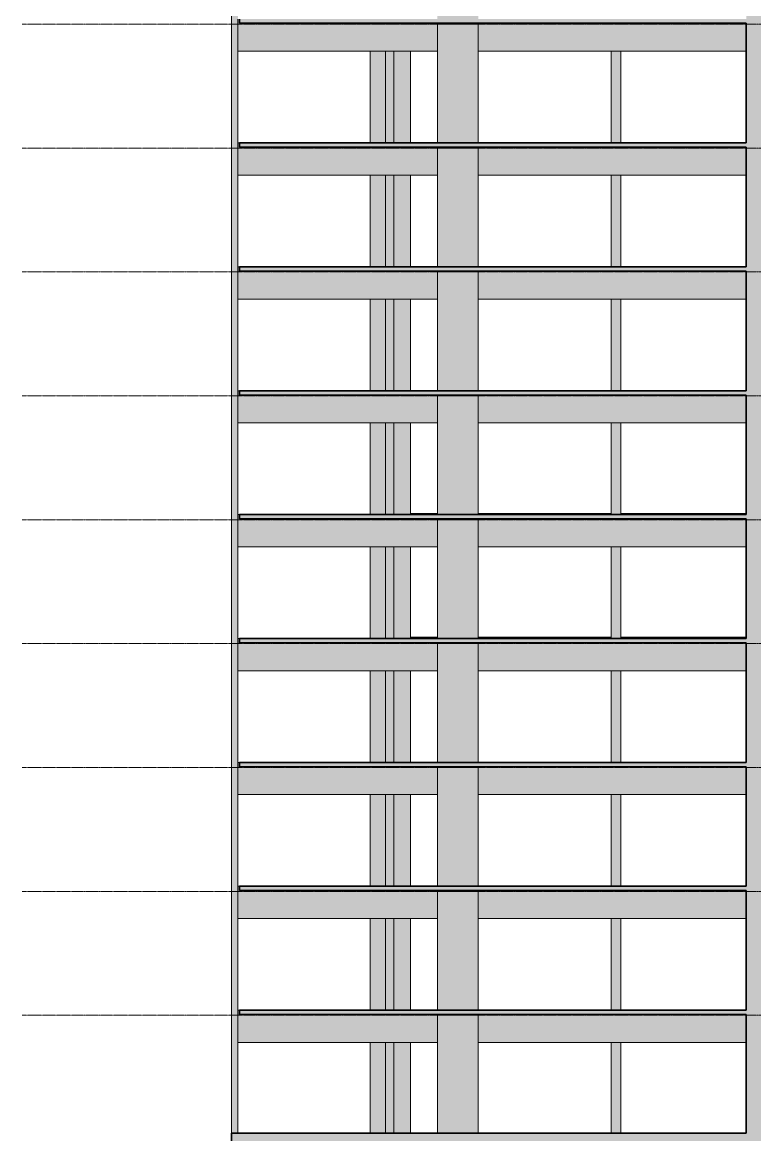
# Model space of a CAD drawing. Header units: centimetres. Extents: x -3523 to 38560, y -3196 to 88043.
# Drawn here: x 5103 to 6806, y 83102 to 85688 of the extents above; entities that cross this region are included whole.
import ezdxf

# ---------------------------------------------------------------- set-up
doc = ezdxf.new("R2010")
doc.units = ezdxf.units.CM
doc.linetypes.add('Centro', pattern=[3.175, 0.635, -0.47625, 1.5875, -0.47625])
for name, color, linetype, lineweight in [('A-FLOR', 7, 'Continuous', 25), ('A-FLOR-LEVL', 7, 'Continuous', 9), ('S-BEAM', 7, 'Continuous', 25), ('S-COLS', 7, 'Continuous', 25)]:
    doc.layers.add(name, color=color, linetype=linetype, lineweight=lineweight)

msp = doc.modelspace()

# ---------------------------------------------------------------- hatches: boundary and pattern name
at = {"layer": 'A-FLOR', "true_color": 0xc0c0c0}
for points in [[(6786.5, 85686), (6786.272, 85696), (5607.505, 85696), (5607.505, 85686), (6786.304, 85686)], [(6126, 85398), (6786.5, 85398), (6786.272, 85408), (5607.505, 85408), (5607.505, 85398), (6102.479, 85398)], [(6126, 85110), (6786.5, 85110), (6786.272, 85120), (5607.505, 85120), (5607.505, 85110), (6102.479, 85110)], [(5668.937, 84822), (6786.5, 84822), (6786.272, 84832), (5607.505, 84832), (5607.505, 84822)], [(5668.937, 84534), (6786.5, 84534), (6786.272, 84544), (5607.505, 84544), (5607.505, 84534)], [(5668.937, 84246), (6786.5, 84246), (6786.272, 84256), (5607.505, 84256), (5607.505, 84246)], [(5668.937, 83958), (6786.5, 83958), (6786.272, 83968), (5607.505, 83968), (5607.505, 83958)], [(5668.937, 83670.001), (6786.5, 83670.001), (6786.272, 83680.001), (5607.505, 83680.001), (5607.505, 83670.001)], [(6126, 83382.001), (6786.5, 83382.001), (6786.272, 83392.001), (5607.505, 83392.001), (5607.505, 83382.001), (6102.479, 83382.001)]]:
    msp.add_hatch(color=9, dxfattribs=at).paths.add_polyline_path(points, flags=0)
at = {"layer": 'S-BEAM', "true_color": 0xc0c0c0}
for points in [[(6068.25, 85621), (6068.25, 85686), (5607.505, 85686), (5607.505, 85696), (5604.005, 85696), (5604.005, 85621), (5999.086, 85621)], [(6309.265, 85621), (6786.272, 85621), (6786.272, 85686), (6163.25, 85686), (6163.25, 85621)], [(5604.005, 85333), (6068.25, 85333), (6068.25, 85398), (5607.505, 85398), (5607.505, 85408), (5604.005, 85408), (5604.005, 85356.876)], [(6786.272, 85333), (6786.272, 85398), (6163.25, 85398), (6163.25, 85333), (6722.837, 85333)], [(6068.25, 85045), (6068.25, 85110), (5607.505, 85110), (5607.505, 85120), (5604.005, 85120), (5604.005, 85045), (5999.086, 85045)], [(6309.265, 85045), (6786.272, 85045), (6786.272, 85110), (6163.25, 85110), (6163.25, 85045)], [(6068.25, 84757), (6068.25, 84822), (5607.505, 84822), (5607.505, 84832), (5604.005, 84832), (5604.005, 84757), (5999.086, 84757)], [(6722.837, 84757), (6786.272, 84757), (6786.272, 84822), (6163.25, 84822), (6163.25, 84757), (6309.265, 84757)], [(5607.505, 84469), (6068.25, 84469), (6068.25, 84534), (5607.505, 84534), (5607.505, 84544), (5604.005, 84544), (5604.005, 84469)], [(6722.837, 84469), (6786.272, 84469), (6786.272, 84534), (6163.25, 84534), (6163.25, 84469), (6309.265, 84469)], [(5604.005, 84181), (6068.25, 84181), (6068.25, 84246), (5607.505, 84246), (5607.505, 84256), (5604.005, 84256), (5604.005, 84232)], [(6722.837, 84181), (6786.272, 84181), (6786.272, 84246), (6163.25, 84246), (6163.25, 84181), (6516.051, 84181)], [(5604.005, 83893), (6068.25, 83893), (6068.25, 83958), (5607.505, 83958), (5607.505, 83968), (5604.005, 83968), (5604.005, 83944)], [(6309.265, 83893), (6786.272, 83893), (6786.272, 83958), (6163.25, 83958), (6163.25, 83893)], [(5999.086, 83605.001), (6068.25, 83605.001), (6068.25, 83670.001), (5607.505, 83670.001), (5607.505, 83680.001), (5604.005, 83680.001), (5604.005, 83605.001), (5947.389, 83605.001)], [(6309.265, 83605.001), (6786.272, 83605.001), (6786.272, 83670.001), (6163.25, 83670.001), (6163.25, 83605.001)], [(5999.086, 83317.001), (6068.25, 83317.001), (6068.25, 83382.001), (5607.505, 83382.001), (5607.505, 83392.001), (5604.005, 83392.001), (5604.005, 83317.001), (5895.693, 83317.001)], [(6722.837, 83317.001), (6786.272, 83317.001), (6786.272, 83382.001), (6163.25, 83382.001), (6163.25, 83317.001), (6309.265, 83317.001)], [(6309.265, 83031.001), (6786.505, 83031.001), (6786.272, 83106.001), (5589.005, 83106.001), (5589.005, 83031.001), (6102.479, 83031.001)]]:
    msp.add_hatch(color=9, dxfattribs=at).paths.add_polyline_path(points, flags=0)
h = msp.add_hatch(color=9, dxfattribs=at)
h.paths.add_polyline_path([(6005.25, 84544), (6068.25, 84544), (6068.25, 84546), (6005.25, 84546)], flags=0)
h.paths.add_polyline_path([(6163.25, 84544), (6472.5, 84544), (6472.5, 84546), (6163.25, 84546)], flags=0)
h.paths.add_polyline_path([(6786.272, 84544), (6786.272, 84546), (6494.5, 84546), (6494.5, 84544), (6722.837, 84544)], flags=0)
h = msp.add_hatch(color=9, dxfattribs=at)
h.paths.add_polyline_path([(6309.265, 84256), (6472.5, 84256), (6472.5, 84258), (6163.25, 84258), (6163.25, 84256)], flags=0)
h.paths.add_polyline_path([(6068.25, 84256), (6068.25, 84258), (6005.25, 84258), (6005.25, 84256)], flags=0)
h.paths.add_polyline_path([(6786.272, 84256), (6786.272, 84258), (6494.5, 84258), (6494.5, 84256), (6722.837, 84256)], flags=0)
at = {"layer": 'S-COLS', "true_color": 0xc0c0c0}
for points in [[(6797.012, 83024.501), (6826, 83024.501), (6826, 87709), (6786.505, 87709), (6786.5, 83024.501)], [(5598.422, 85684), (5604.005, 85684), (5604.005, 85972), (5589.005, 85972), (5589.005, 85684), (5597.412, 85684)], [(5599.039, 85396), (5604.005, 85396), (5604.005, 85684), (5589.005, 85684), (5589.005, 85396), (5598.071, 85396)], [(5947.389, 85408), (5947.5, 85408), (5947.5, 85621), (5911.75, 85621), (5911.75, 85408)], [(5947.5, 85408), (5966.5, 85408), (5966.5, 85621), (5947.5, 85621), (5947.5, 85445.122)], [(6005.25, 85408), (6005.25, 85621), (5966.5, 85621), (5966.5, 85408), (5999.086, 85408)], [(6494.5, 85408), (6494.5, 85621), (6472.5, 85621), (6472.5, 85408), (6493, 85408)], [(5599.57, 85108), (5604.005, 85108), (5604.005, 85396), (5589.005, 85396), (5589.005, 85108), (5599.534, 85108)], [(5947.5, 85120), (5947.5, 85333), (5911.75, 85333), (5911.75, 85120)], [(5947.5, 85120), (5966.5, 85120), (5966.5, 85333), (5947.5, 85333), (5947.5, 85180.382)], [(6005.25, 85120), (6005.25, 85333), (5966.5, 85333), (5966.5, 85120), (5999.086, 85120)], [(6493, 85120), (6494.5, 85120), (6494.5, 85333), (6472.5, 85333), (6472.5, 85120)], [(5602.357, 84820), (5604.005, 84820), (5604.005, 85108), (5589.005, 85108), (5589.005, 84820), (5601.069, 84820)], [(5911.75, 84832), (5947.5, 84832), (5947.5, 85045), (5911.75, 85045), (5911.75, 85003.888)], [(5947.5, 84832), (5966.5, 84832), (5966.5, 85045), (5947.5, 85045), (5947.5, 84971.082)], [(5968.567, 84832), (6005.25, 84832), (6005.25, 85045), (5966.5, 85045), (5966.5, 84832)], [(6494.5, 84832), (6494.5, 85045), (6472.5, 85045), (6472.5, 84832), (6493, 84832)], [(5602.521, 84532), (5604.005, 84532), (5604.005, 84820), (5589.005, 84820), (5589.005, 84532), (5601.336, 84532)], [(5947.5, 84544), (5947.389, 84757), (5911.75, 84757), (5911.75, 84544)], [(5947.5, 84544), (5966.5, 84544), (5966.5, 84757), (5947.5, 84757), (5947.5, 84562.653)], [(5966.5, 84544), (6005.25, 84544), (6005.25, 84757), (5966.5, 84757), (5966.5, 84546)], [(6472.5, 84544), (6494.5, 84544), (6494.5, 84757), (6472.5, 84757), (6472.5, 84546)], [(5602.699, 84244), (5604.005, 84244), (5604.005, 84532), (5589.005, 84532), (5589.005, 84244)], [(5947.5, 84256), (5947.5, 84469), (5911.75, 84469), (5911.75, 84256)], [(5966.5, 84256), (5966.5, 84469), (5947.5, 84469), (5947.517, 84256), (5948.513, 84256)], [(5966.5, 84256), (6005.25, 84256), (6005.25, 84469), (5966.5, 84469), (5966.5, 84258)], [(6472.5, 84256), (6494.5, 84256), (6494.5, 84469), (6472.5, 84469), (6472.5, 84258)], [(5589.005, 83956), (5604.005, 83956), (5604.005, 84244), (5589.005, 84244), (5589.005, 83956.358)], [(5911.75, 83968), (5947.5, 83968), (5947.5, 84181), (5911.75, 84181), (5911.75, 84121.419)], [(5948.513, 83968), (5966.5, 83968), (5966.5, 84181), (5947.5, 84181), (5947.5, 83968)], [(6005.25, 83968), (6005.25, 84181), (5966.5, 84181), (5966.5, 83968), (5999.086, 83968)], [(6494.5, 83968), (6494.5, 84181), (6472.5, 84181), (6472.5, 83968), (6493, 83968)], [(5602.481, 83668.001), (5604.005, 83668.001), (5603.944, 83956), (5589.005, 83956), (5589.005, 83668.001)], [(5947.389, 83680.001), (5947.5, 83680.184), (5947.5, 83893), (5911.75, 83893), (5911.75, 83680.001)], [(5947.5, 83680.001), (5966.5, 83680.184), (5966.5, 83893), (5947.5, 83893), (5947.5, 83680.184)], [(6005.25, 83680.001), (6005.25, 83893), (5966.5, 83893), (5966.5, 83680.001), (5999.086, 83680.001)], [(6494.5, 83680.001), (6494.5, 83893), (6472.5, 83893), (6472.5, 83680.001), (6493, 83680.001)], [(5602.366, 83380.001), (5604.005, 83380.001), (5603.937, 83668.001), (5589.005, 83668.001), (5589.005, 83380.001), (5602.316, 83380.001)], [(5947.5, 83392.001), (5947.389, 83605.001), (5911.75, 83605.001), (5911.75, 83392.001)], [(5947.5, 83392.001), (5966.5, 83392.001), (5966.5, 83605.001), (5947.5, 83605.001), (5947.5, 83415.443)], [(5968.567, 83392.001), (6005.25, 83392.001), (6005.25, 83605.001), (5966.5, 83605.001), (5966.5, 83392.001)], [(6494.5, 83392.001), (6494.5, 83605.001), (6472.5, 83605.001), (6472.5, 83392.001), (6493, 83392.001)], [(5602.255, 83106.001), (5604.005, 83106.001), (5603.929, 83380.001), (5589.005, 83380.001), (5589.005, 83106.001), (5602.2, 83106.001)], [(6102.479, 83106.001), (6163.25, 83106.001), (6163.25, 83380.001), (6068.25, 83380.001), (6068.25, 83106.001)], [(5912.264, 83106.001), (5947.5, 83106.001), (5947.5, 83317.001), (5911.75, 83317.001), (5911.75, 83106.001)], [(5966.5, 83106.001), (5966.5, 83317.001), (5947.5, 83317.001), (5947.5, 83106.001), (5948.682, 83106.001)], [(6005.25, 83106.001), (6005.25, 83317.001), (5966.5, 83317.001), (5966.5, 83106.001), (5999.086, 83106.001)], [(6494.5, 83106.001), (6494.5, 83317.001), (6472.5, 83317.001), (6472.5, 83106.001)]]:
    msp.add_hatch(color=9, dxfattribs=at).paths.add_polyline_path(points, flags=0)
h = msp.add_hatch(color=9, dxfattribs=at)
h.paths.add_polyline_path([(6102.479, 85684), (6163.25, 85684), (6163.25, 85686), (6068.25, 85686), (6068.25, 85684)], flags=0)
h.paths.add_polyline_path([(6102.479, 85696), (6163.25, 85696), (6163.25, 85972), (6068.25, 85972), (6068.25, 85696)], flags=0)
h = msp.add_hatch(color=9, dxfattribs=at)
h.paths.add_polyline_path([(7033.016, 85684), (7284.011, 85684.005), (7284.011, 85972), (6826, 85972), (6826, 85684), (7019.523, 85684)], flags=0)
h.paths.add_polyline_path([(6786.272, 85684), (6786.5, 85684), (6786.272, 85686)], flags=0)
h.paths.add_polyline_path([(6786.272, 85696), (6786.5, 85696), (6786.272, 85709.863)], flags=0)
h = msp.add_hatch(color=9, dxfattribs=at)
h.paths.add_polyline_path([(6068.25, 85396), (6163.25, 85396), (6163.25, 85398), (6068.25, 85398)], flags=0)
h.paths.add_polyline_path([(6126, 85408), (6163.25, 85408), (6163.25, 85684), (6068.25, 85684), (6068.25, 85408), (6102.479, 85408)], flags=0)
h = msp.add_hatch(color=9, dxfattribs=at)
h.paths.add_polyline_path([(6163.25, 85108), (6163.25, 85110), (6068.25, 85110), (6068.25, 85108), (6126, 85108)], flags=0)
h.paths.add_polyline_path([(6126, 85120), (6163.25, 85120), (6163.25, 85396), (6068.25, 85396), (6068.25, 85120), (6102.479, 85120)], flags=0)
h = msp.add_hatch(color=9, dxfattribs=at)
h.paths.add_polyline_path([(6068.25, 84820), (6163.25, 84820), (6163.25, 84822), (6068.25, 84822)], flags=0)
h.paths.add_polyline_path([(6102.479, 84832), (6163.25, 84832), (6163.25, 85108), (6068.25, 85108), (6068.25, 84832)], flags=0)
h = msp.add_hatch(color=9, dxfattribs=at)
h.paths.add_polyline_path([(6163.25, 84532), (6163.25, 84534), (6068.25, 84534), (6068.25, 84532), (6126, 84532)], flags=0)
h.paths.add_polyline_path([(6126, 84544), (6163.25, 84544), (6163.25, 84820), (6068.25, 84820), (6068.25, 84544), (6102.479, 84544)], flags=0)
h = msp.add_hatch(color=9, dxfattribs=at)
h.paths.add_polyline_path([(6102.479, 84244), (6163.25, 84244), (6163.25, 84246), (6068.25, 84246), (6068.25, 84244)], flags=0)
h.paths.add_polyline_path([(6163.25, 84256), (6163.25, 84532), (6068.25, 84532), (6068.25, 84256), (6126, 84256)], flags=0)
h = msp.add_hatch(color=9, dxfattribs=at)
h.paths.add_polyline_path([(6068.25, 83956), (6163.25, 83956), (6163.25, 83958), (6068.25, 83958)], flags=0)
h.paths.add_polyline_path([(6163.25, 83968), (6163.25, 84244), (6068.25, 84244), (6068.25, 83968), (6126, 83968)], flags=0)
h = msp.add_hatch(color=9, dxfattribs=at)
h.paths.add_polyline_path([(6163.25, 83668.001), (6163.25, 83670.001), (6068.25, 83670.001), (6068.25, 83668.001), (6126, 83668.001)], flags=0)
h.paths.add_polyline_path([(6126, 83680.001), (6163.25, 83680.001), (6163.25, 83956), (6068.25, 83956), (6068.25, 83680.001), (6102.479, 83680.001)], flags=0)
h = msp.add_hatch(color=9, dxfattribs=at)
h.paths.add_polyline_path([(6102.479, 83380.001), (6163.25, 83380.001), (6163.25, 83382.001), (6068.25, 83382.001), (6068.25, 83380.001)], flags=0)
h.paths.add_polyline_path([(6102.479, 83392.001), (6163.25, 83392.001), (6163.25, 83668.001), (6068.25, 83668.001), (6068.25, 83392.001)], flags=0)
h = msp.add_hatch(color=9, dxfattribs=at)
h.paths.add_polyline_path([(7001.017, 83092.001), (7284.011, 83092.006), (7284.011, 83380.001), (6826, 83380.001), (6826.23, 83092.001), (7000.5, 83092.001)], flags=0)
h.paths.add_polyline_path([(6786.272, 83106.001), (6786.5, 83106.001), (6786.272, 83238.949)], flags=0)

# ---------------------------------------------------------------- linework, layer by layer
at = {"layer": 'A-FLOR', "color": 190, "lineweight": 35, "true_color": 0x8000ff}
for p, q in [((5607.505, 85686), (5607.505, 85696)), ((6786.5, 85686), (5607.505, 85686)), ((5607.505, 85408), (6786.5, 85408)), ((5607.505, 85398), (5607.505, 85408)), ((6786.5, 85398), (5607.505, 85398)), ((5607.505, 85120), (6786.5, 85120)), ((5607.505, 85110), (5607.505, 85120)), ((6786.5, 85110), (5607.505, 85110)), ((5607.505, 84832), (6786.5, 84832)), ((5607.505, 84822), (5607.505, 84832)), ((6786.5, 84822), (5607.505, 84822)), ((5607.505, 84544), (6786.5, 84544)), ((5607.505, 84534), (5607.505, 84544)), ((6786.5, 84534), (5607.505, 84534)), ((5607.505, 84256), (6786.5, 84256)), ((5607.505, 84246), (5607.505, 84256)), ((6786.5, 84246), (5607.505, 84246)), ((5607.505, 83968), (6786.5, 83968)), ((5607.505, 83958), (5607.505, 83968)), ((6786.5, 83958), (5607.505, 83958)), ((5607.505, 83680.001), (6786.5, 83680.001)), ((5607.505, 83670.001), (5607.505, 83680.001)), ((6786.5, 83670.001), (5607.505, 83670.001)), ((5607.505, 83392.001), (6786.5, 83392.001)), ((5607.505, 83382.001), (5607.505, 83392.001)), ((6786.5, 83382.001), (5607.505, 83382.001))]:
    msp.add_line(p, q, dxfattribs=at)
at = {"layer": 'A-FLOR-LEVL', "linetype": 'Centro'}
for p, q in [((5102.561, 85684), (10273.995, 85684)), ((5102.561, 85396), (10273.995, 85396)), ((5102.561, 85108), (10273.995, 85108)), ((5102.561, 84820), (10273.995, 84820)), ((5102.561, 84532), (10273.995, 84532)), ((5102.561, 84244), (10273.995, 84244)), ((5102.561, 83956), (10273.995, 83956)), ((5102.561, 83668.001), (10273.995, 83668.001)), ((5102.561, 83380.001), (10273.995, 83380.001))]:
    msp.add_line(p, q, dxfattribs=at)
at = {"layer": 'S-BEAM', "lineweight": 9}
for p, q in [((5604.005, 85696), (5604.005, 85684)), ((5604.005, 85684), (5604.005, 85621)), ((6068.25, 85686), (6068.25, 85621)), ((6163.25, 85686), (6163.25, 85621)), ((6786.272, 85684), (6786.272, 85686)), ((6786.272, 85621), (6786.272, 85684)), ((5604.005, 85621), (6068.25, 85621)), ((6163.25, 85621), (6786.272, 85621)), ((5604.005, 85408), (5607.505, 85408)), ((5604.005, 85408), (5604.005, 85396)), ((5604.005, 85396), (5604.005, 85333)), ((6068.25, 85398), (6068.25, 85333)), ((6163.25, 85398), (6163.25, 85333)), ((6786.272, 85396), (6786.272, 85398)), ((6786.272, 85333), (6786.272, 85396)), ((5604.005, 85333), (6068.25, 85333)), ((6163.25, 85333), (6786.272, 85333)), ((5604.005, 85120), (5607.505, 85120)), ((5604.005, 85120), (5604.005, 85108)), ((6068.25, 85110), (6068.25, 85045)), ((6163.25, 85110), (6163.25, 85045)), ((6786.272, 85108), (6786.272, 85110)), ((5604.005, 85108), (5604.005, 85045)), ((6786.272, 85045), (6786.272, 85108)), ((5604.005, 85045), (6068.25, 85045)), ((6163.25, 85045), (6786.272, 85045)), ((5604.005, 84832), (5607.505, 84832)), ((5604.005, 84832), (5604.005, 84820)), ((5604.005, 84820), (5604.005, 84757)), ((6068.25, 84822), (6068.25, 84757)), ((6163.25, 84822), (6163.25, 84757)), ((6786.272, 84820), (6786.272, 84822)), ((6786.272, 84757), (6786.272, 84820)), ((5604.005, 84757), (6068.25, 84757)), ((6163.25, 84757), (6786.272, 84757)), ((5604.005, 84544), (5607.505, 84544)), ((5604.005, 84544), (5604.005, 84532)), ((5604.005, 84532), (5604.005, 84469)), ((6068.25, 84534), (6068.25, 84469)), ((6163.25, 84534), (6163.25, 84469)), ((6786.272, 84532), (6786.272, 84534)), ((6786.272, 84469), (6786.272, 84532)), ((5604.005, 84469), (6068.25, 84469)), ((6163.25, 84469), (6786.272, 84469)), ((5604.005, 84256), (5607.505, 84256)), ((5604.005, 84256), (5604.005, 84244)), ((5604.005, 84244), (5604.005, 84181)), ((6068.25, 84246), (6068.25, 84181)), ((6163.25, 84246), (6163.25, 84181)), ((6786.272, 84244), (6786.272, 84246)), ((6786.272, 84181), (6786.272, 84244)), ((5604.005, 84181), (6068.25, 84181)), ((6163.25, 84181), (6786.272, 84181)), ((5604.005, 83968), (5607.505, 83968)), ((5604.005, 83968), (5604.005, 83956)), ((5604.005, 83956), (5604.005, 83893)), ((6068.25, 83958), (6068.25, 83893)), ((6163.25, 83958), (6163.25, 83893)), ((6786.272, 83956), (6786.272, 83958)), ((6786.272, 83893), (6786.272, 83956)), ((5604.005, 83893), (6068.25, 83893)), ((6163.25, 83893), (6786.272, 83893)), ((5604.005, 83680.001), (5607.505, 83680.001)), ((5604.005, 83680.001), (5604.005, 83668.001)), ((5604.005, 83668.001), (5604.005, 83605.001)), ((6068.25, 83670.001), (6068.25, 83605.001)), ((6163.25, 83670.001), (6163.25, 83605.001)), ((6786.272, 83668.001), (6786.272, 83670.001)), ((6786.272, 83605.001), (6786.272, 83668.001)), ((5604.005, 83605.001), (6068.25, 83605.001)), ((6163.25, 83605.001), (6786.272, 83605.001)), ((5604.005, 83392.001), (5607.505, 83392.001)), ((5604.005, 83392.001), (5604.005, 83380.001)), ((5604.005, 83380.001), (5604.005, 83317.001)), ((6068.25, 83382.001), (6068.25, 83317.001)), ((6163.25, 83382.001), (6163.25, 83317.001)), ((6786.272, 83380.001), (6786.272, 83382.001)), ((6786.272, 83317.001), (6786.272, 83380.001)), ((5604.005, 83317.001), (6068.25, 83317.001)), ((6163.25, 83317.001), (6786.272, 83317.001))]:
    msp.add_line(p, q, dxfattribs=at)
at = {"layer": 'S-BEAM', "color": 190, "lineweight": 35, "true_color": 0x8000ff}
for p, q in [((6005.25, 84546), (6068.25, 84546)), ((6163.25, 84546), (6472.5, 84546)), ((6494.5, 84546), (6786.272, 84546)), ((6005.25, 84258), (6068.25, 84258)), ((6163.25, 84258), (6472.5, 84258)), ((6494.5, 84258), (6786.272, 84258)), ((5589.005, 83031.001), (5589.005, 83106.001)), ((5589.005, 83106.001), (6786.505, 83106.001))]:
    msp.add_line(p, q, dxfattribs=at)
at = {"layer": 'S-COLS', "lineweight": 9}
for p, q in [((5589.005, 85972), (5589.005, 85684)), ((5589.005, 85684), (5589.005, 85396)), ((5604.005, 85684), (5589.005, 85684)), ((5604.005, 85684), (5589.005, 85684)), ((5604.005, 85696), (5604.005, 85684)), ((5604.005, 85684), (5604.005, 85621)), ((6068.25, 85686), (6068.25, 85684)), ((6068.25, 85684), (6068.25, 85408)), ((6163.25, 85684), (6068.25, 85684)), ((6163.25, 85684), (6068.25, 85684)), ((6163.25, 85684), (6163.25, 85686)), ((6163.25, 85408), (6163.25, 85684)), ((6786.272, 85686), (6786.272, 85684)), ((6786.272, 85684), (6786.272, 85621)), ((5604.005, 85621), (5604.005, 85408)), ((5911.75, 85408), (5911.75, 85621)), ((5947.5, 85621), (5947.5, 85408)), ((5966.5, 85621), (5966.5, 85408)), ((6005.25, 85621), (6005.25, 85408)), ((6472.5, 85621), (6472.5, 85408)), ((6494.5, 85621), (6494.5, 85408)), ((6786.272, 85621), (6786.272, 85408)), ((5589.005, 85396), (5589.005, 85108)), ((5604.005, 85396), (5589.005, 85396)), ((5604.005, 85396), (5589.005, 85396)), ((5604.005, 85408), (5604.005, 85396)), ((5604.005, 85396), (5604.005, 85333)), ((6068.25, 85398), (6068.25, 85396)), ((6068.25, 85396), (6068.25, 85120)), ((6163.25, 85396), (6068.25, 85396)), ((6163.25, 85396), (6068.25, 85396)), ((6163.25, 85396), (6163.25, 85398)), ((6163.25, 85120), (6163.25, 85396)), ((6786.272, 85398), (6786.272, 85396)), ((6786.272, 85396), (6786.272, 85333)), ((5604.005, 85333), (5604.005, 85120)), ((5911.75, 85120), (5911.75, 85333)), ((5947.5, 85333), (5947.5, 85120)), ((5966.5, 85333), (5966.5, 85120)), ((6005.25, 85333), (6005.25, 85120)), ((6472.5, 85333), (6472.5, 85120)), ((6494.5, 85333), (6494.5, 85120)), ((6786.272, 85333), (6786.272, 85120)), ((5604.005, 85120), (5604.005, 85108)), ((6068.25, 85110), (6068.25, 85108)), ((6163.25, 85108), (6163.25, 85110)), ((6786.272, 85110), (6786.272, 85108)), ((5589.005, 85108), (5589.005, 84820)), ((5604.005, 85108), (5589.005, 85108)), ((5604.005, 85108), (5589.005, 85108)), ((5604.005, 85108), (5604.005, 85045)), ((6068.25, 85108), (6068.25, 84832)), ((6163.25, 85108), (6068.25, 85108)), ((6163.25, 85108), (6068.25, 85108)), ((6163.25, 84832), (6163.25, 85108)), ((6786.272, 85108), (6786.272, 85045)), ((5604.005, 85045), (5604.005, 84832)), ((5911.75, 84832), (5911.75, 85045)), ((5947.5, 85045), (5947.5, 84832)), ((5966.5, 85045), (5966.5, 84832)), ((6005.25, 85045), (6005.25, 84832)), ((6472.5, 85045), (6472.5, 84832)), ((6494.5, 85045), (6494.5, 84832)), ((6786.272, 85045), (6786.272, 84832)), ((5604.005, 84832), (5604.005, 84820)), ((5589.005, 84820), (5589.005, 84532)), ((5604.005, 84820), (5589.005, 84820)), ((5604.005, 84820), (5589.005, 84820)), ((5604.005, 84820), (5604.005, 84757)), ((6068.25, 84822), (6068.25, 84820)), ((6068.25, 84820), (6068.25, 84544)), ((6163.25, 84820), (6068.25, 84820)), ((6163.25, 84820), (6068.25, 84820)), ((6163.25, 84820), (6163.25, 84822)), ((6163.25, 84544), (6163.25, 84820)), ((6786.272, 84822), (6786.272, 84820)), ((6786.272, 84820), (6786.272, 84757)), ((5604.005, 84757), (5604.005, 84544)), ((5911.75, 84544), (5911.75, 84757)), ((5947.5, 84757), (5947.5, 84544)), ((5966.5, 84757), (5966.5, 84544)), ((6005.25, 84757), (6005.25, 84544)), ((6472.5, 84757), (6472.5, 84544)), ((6494.5, 84757), (6494.5, 84544)), ((6786.272, 84757), (6786.272, 84544)), ((5604.005, 84544), (5604.005, 84532)), ((5589.005, 84532), (5589.005, 84244)), ((5604.005, 84532), (5589.005, 84532)), ((5604.005, 84532), (5589.005, 84532)), ((5604.005, 84532), (5604.005, 84469)), ((6068.25, 84534), (6068.25, 84532)), ((6068.25, 84532), (6068.25, 84256)), ((6163.25, 84532), (6068.25, 84532)), ((6163.25, 84532), (6068.25, 84532)), ((6163.25, 84532), (6163.25, 84534)), ((6163.25, 84256), (6163.25, 84532)), ((6786.272, 84534), (6786.272, 84532)), ((6786.272, 84532), (6786.272, 84469)), ((5604.005, 84469), (5604.005, 84256)), ((5911.75, 84256), (5911.75, 84469)), ((5947.5, 84469), (5947.5, 84256)), ((5966.5, 84469), (5966.5, 84256)), ((6005.25, 84469), (6005.25, 84256)), ((6472.5, 84469), (6472.5, 84256)), ((6494.5, 84469), (6494.5, 84256)), ((6786.272, 84469), (6786.272, 84256)), ((5604.005, 84256), (5604.005, 84244)), ((5589.005, 84244), (5589.005, 83956)), ((5604.005, 84244), (5589.005, 84244)), ((5604.005, 84244), (5589.005, 84244)), ((5604.005, 84244), (5604.005, 84181)), ((6068.25, 84246), (6068.25, 84244)), ((6068.25, 84244), (6068.25, 83968)), ((6163.25, 84244), (6068.25, 84244)), ((6163.25, 84244), (6068.25, 84244)), ((6163.25, 84244), (6163.25, 84246)), ((6163.25, 83968), (6163.25, 84244)), ((6786.272, 84246), (6786.272, 84244)), ((6786.272, 84244), (6786.272, 84181)), ((5604.005, 84181), (5604.005, 83968)), ((5911.75, 83968), (5911.75, 84181)), ((5947.5, 84181), (5947.5, 83968)), ((5966.5, 84181), (5966.5, 83968)), ((6005.25, 84181), (6005.25, 83968)), ((6472.5, 84181), (6472.5, 83968)), ((6494.5, 84181), (6494.5, 83968)), ((6786.272, 84181), (6786.272, 83968)), ((5589.005, 83956), (5589.005, 83668.001)), ((5604.005, 83956), (5589.005, 83956)), ((5604.005, 83956), (5589.005, 83956)), ((5604.005, 83968), (5604.005, 83956)), ((5604.005, 83956), (5604.005, 83893)), ((6068.25, 83958), (6068.25, 83956)), ((6068.25, 83956), (6068.25, 83680.001)), ((6163.25, 83956), (6068.25, 83956)), ((6163.25, 83956), (6068.25, 83956)), ((6163.25, 83956), (6163.25, 83958)), ((6163.25, 83680.001), (6163.25, 83956)), ((6786.272, 83958), (6786.272, 83956)), ((6786.272, 83956), (6786.272, 83893)), ((5604.005, 83893), (5604.005, 83680.001)), ((5911.75, 83680.001), (5911.75, 83893)), ((5947.5, 83893), (5947.5, 83680.184)), ((5966.5, 83893), (5966.5, 83680.184)), ((6005.25, 83893), (6005.25, 83680.001)), ((6472.5, 83893), (6472.5, 83680.001)), ((6494.5, 83893), (6494.5, 83680.001)), ((6786.272, 83893), (6786.272, 83680.001)), ((5589.005, 83668.001), (5589.005, 83380.001)), ((5604.005, 83668.001), (5589.005, 83668.001)), ((5604.005, 83668.001), (5589.005, 83668.001)), ((5604.005, 83680.001), (5604.005, 83668.001)), ((5604.005, 83668.001), (5604.005, 83605.001)), ((6068.25, 83670.001), (6068.25, 83668.001)), ((6068.25, 83668.001), (6068.25, 83392.001)), ((6163.25, 83668.001), (6068.25, 83668.001)), ((6163.25, 83668.001), (6068.25, 83668.001)), ((6163.25, 83668.001), (6163.25, 83670.001)), ((6163.25, 83392.001), (6163.25, 83668.001)), ((6786.272, 83670.001), (6786.272, 83668.001)), ((6786.272, 83668.001), (6786.272, 83605.001)), ((5604.005, 83605.001), (5604.005, 83392.001)), ((5911.75, 83392.001), (5911.75, 83605.001)), ((5947.5, 83605.001), (5947.5, 83392.001)), ((5966.5, 83605.001), (5966.5, 83392.001)), ((6005.25, 83605.001), (6005.25, 83392.001)), ((6472.5, 83605.001), (6472.5, 83392.001)), ((6494.5, 83605.001), (6494.5, 83392.001)), ((6786.272, 83605.001), (6786.272, 83392.001)), ((5589.005, 83380.001), (5589.005, 83106.001)), ((5604.005, 83380.001), (5589.005, 83380.001)), ((5604.005, 83380.001), (5589.005, 83380.001)), ((5604.005, 83392.001), (5604.005, 83380.001)), ((5604.005, 83380.001), (5604.005, 83317.001)), ((6068.25, 83382.001), (6068.25, 83380.001)), ((6068.25, 83380.001), (6068.25, 83106.001)), ((6163.25, 83380.001), (6068.25, 83380.001)), ((6163.25, 83380.001), (6068.25, 83380.001)), ((6163.25, 83380.001), (6163.25, 83382.001)), ((6163.25, 83106.001), (6163.25, 83380.001)), ((6786.272, 83382.001), (6786.272, 83380.001)), ((6786.272, 83380.001), (6786.272, 83317.001)), ((5604.005, 83317.001), (5604.005, 83106.001)), ((5911.75, 83106.001), (5911.75, 83317.001)), ((5947.5, 83317.001), (5947.5, 83106.001)), ((5966.5, 83317.001), (5966.5, 83106.001)), ((6005.25, 83317.001), (6005.25, 83106.001)), ((6472.5, 83317.001), (6472.5, 83106.001)), ((6494.5, 83317.001), (6494.5, 83106.001)), ((6786.272, 83317.001), (6786.272, 83106.001))]:
    msp.add_line(p, q, dxfattribs=at)
at = {"layer": 'S-COLS', "color": 190, "lineweight": 35, "true_color": 0x8000ff}
for p, q in [((6786.5, 85686), (6786.5, 85408)), ((6786.5, 85398), (6786.5, 85120)), ((6786.5, 85110), (6786.5, 84832)), ((6786.5, 84822), (6786.5, 84544)), ((6786.5, 84534), (6786.5, 84256)), ((6786.5, 84246), (6786.5, 83968)), ((6786.5, 83958), (6786.5, 83680.001)), ((6786.5, 83670.001), (6786.5, 83392.001)), ((6786.5, 83382.001), (6786.5, 83106.001))]:
    msp.add_line(p, q, dxfattribs=at)

doc.saveas('drawing.dxf')
